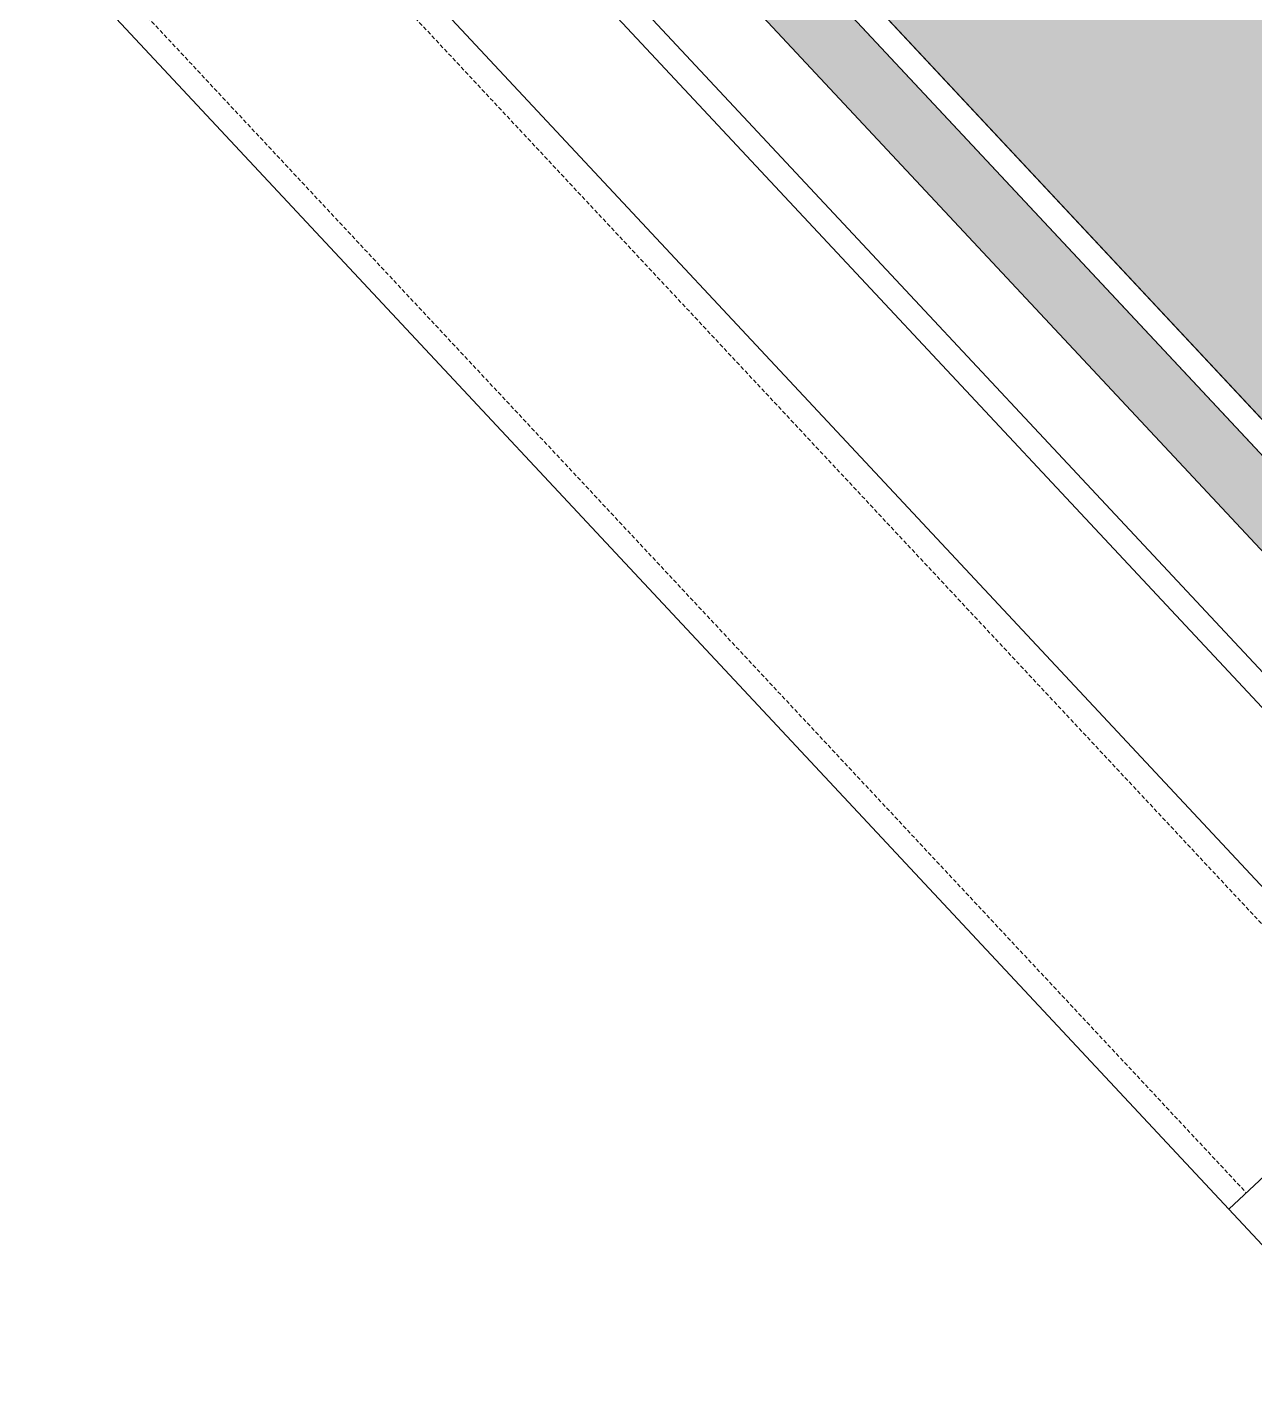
# Model space of a CAD drawing. Header units: millimetres. Extents: x -2069 to 10556, y -1036 to 8460.
# Drawn here: x 8173.7 to 8324.3, y 2990.1 to 3156.9 of the extents above; entities that cross this region are included whole.
import ezdxf

# ---------------------------------------------------------------- set-up
doc = ezdxf.new("R2010")
doc.units = ezdxf.units.MM
doc.linetypes.add('DASHED', pattern=[0.75, 0.5, -0.25])
for name, color, linetype in [('F-Alum', 4, 'Continuous'), ('F-dashed line', 8, 'DASHED'), ('F_MISC', 8, 'Continuous'), ('Hatch', 8, 'Continuous'), ('INSUL', 173, 'Continuous')]:
    doc.layers.add(name, color=color, linetype=linetype)

# ---------------------------------------------------------------- blocks, each defined once
blk = doc.blocks.new('*U168')
at = {"layer": 'INSUL', "lineweight": 0}
h = blk.add_hatch(dxfattribs=at)
h.set_pattern_fill('岩棉', color=256, scale=50, style=0, pattern_type=2)
h.set_pattern_definition([(171.78891, (26.650004, 99.5238095), (-336.6008620780631, 50.00000124306714), [1.6670945, -348.4227]), (146.908661, (28.1114365, 98.5714285), (-79.20020219160399, 50.00000069194422), [1.7443665, -364.57256]), (132.32733, (29.195725, 97.3809525), (-89.10022864317625, 99.9999995668048), [1.610253, -336.5429]), (114.796992, (29.8557265, 95.952381), (-19.80005068304433, 49.99999970553313), [1.573664, -163.66106]), (91.62022409999996, (29.9028695, 94.28571450000001), (-9.900025001805957, 299.9999998552539), [1.6673335, -348.47265]), (82.82482490000001, (25.047143, 55.7142855), (69.30017472092726, 549.999998517065), [38.87586899999999, -8125.0565]), (97.17517500000001, (34.8528825, 55.7142855), (-69.30017624141853, 549.9999983257582), [38.87586899999999, -8125.0565]), (88.37977579999999, (29.9971555, 94.28571450000001), (9.900021527004037, 299.9999999510729), [1.6673335, -348.47265]), (65.203007, (30.0442985, 95.952381), (19.80005064790947, 49.99999977936148), [1.573664, -163.66106]), (47.67266910000001, (30.7043005, 97.3809525), (89.1002283656976, 99.99999985063482), [1.610253, -336.5429]), (33.09133830000001, (31.788589, 98.5714285), (79.20020143753092, 50.00000181883439), [1.7443665, -364.57256]), (8.211089519999998, (33.250021, 99.5238095), (336.6008622827113, 49.99999990778933), [1.6670945, -348.4227]), (87.16616460000002, (25, 54.761905), (9.900020892923356, 150.0000001508891), [0.9535469999999998, -199.2913249999999]), (103.901385, (25.235715, 53.809524), (-39.60010132330267, 149.9999998141721), [0.981117, -205.053495]), (111.603615, (25.6128585, 52.85714299999999), (-9.900025264479012, 49.99999998313673), [1.0243375, -52.75336999999999]), (122.761347, (26.2257175, 51.90476200000001), (-29.70007678582747, 49.99999947815058), [1.1325305, -236.698865]), (138.290552, (27.027148, 51.190476), (-59.40015143087815, 50.00000102781988), [1.0735435, -224.37054]), (152.003514, (27.9228645, 50.7142855), (-89.10022875324242, 49.99999931280099), [1.0144285, -212.0155950000001]), (166.477202, (28.912867, 50.47619049999999), (-198.0005069179623, 50.00000160444229), [1.018231, -212.810275]), (167.070755, (29.9500125, 50.238095), (-207.9005329079077, 49.99999990594333), [1.064124, -222.40194]), (12.9292444, (29.9500125, 50.238095), (207.9005329840112, 49.99999967810825), [1.064124, -222.40194]), (13.5227975, (30.987158, 50.47619049999999), (198.0005073542946, 49.99999987656191), [1.018231, -212.810275]), (27.99648529999999, (31.9771605, 50.7142855), (99.00025263747521, 50.00000182197773), [1.0144285, -212.015595]), (41.70944699999999, (32.87287749999999, 51.190476), (59.4001509728359, 50.00000148414861), [1.0735435, -224.3705399999999]), (57.23865219999999, (33.674308, 51.90476200000001), (99.00025222426618, 150.000000833926), [1.1325305, -236.6988649999999]), (68.396384, (34.2871665, 52.85714299999999), (9.90002520739039, 50.00000017853192), [1.0243375, -52.75337]), (76.098615, (34.6643105, 53.809524), (9.900025377069287, 49.99999975785479), [0.9811169999999998, -205.0534949999999]), (92.83383529999998, (34.9000255, 54.761905), (-9.900025125621006, 149.9999999456897), [0.9535470000000003, -199.291325])])
h.paths.add_polyline_path([(0, 0), (174.3581939280276, 0), (174.3581939280276, 50), (0, 50)])
at = {"layer": 'INSUL'}
blk.add_lwpolyline([(0, 0), (174.3581939280276, 0), (174.3581939280276, 50), (0, 50)], close=True, dxfattribs=at)
blk = doc.blocks.new('A$C5137bee4')
at = {"layer": 'Hatch', "extrusion": (-6.648281176918325e-06, 2.170817599579636e-06, 0.9999999999755441)}
h = blk.add_hatch(dxfattribs=at)
h.set_pattern_fill('ANGLE', color=256, scale=9.999999999999998, angle=41.07656830187966)
h.set_pattern_definition([(41.07656830190369, (-8890.144316150701, 83376.49519615722), (-1.806934286666033, 2.073038466519793), [2.000000000000001, -0.7500000000000008]), (131.0765683046491, (-8890.144316150701, 83376.49519615722), (-2.073038466519794, -1.806934286666034), [2, -0.7499999999999999])])
h.paths.add_polyline_path([(424.7063174142622, -333.9543823987624), (429.9983400475703, -340.0257523238542), (421.1871877223839, -347.7230563912599), (429.9834819288462, -392.7077005285687), (534.6255530949365, -512.760214869035), (528.5947584864934, -518.0168480597354), (422.5436567522147, -396.3472821773612), (412.458086523462, -344.7192106582806)])
at = {"layer": 'F-Alum', "extrusion": (-3.416720072485956e-06, 4.349269326590997e-06, 0.9999999999847051), "flags": 128}
for points, elevation in [([(59.06923324399477, -22.12425963437513), (532.7199695542143, -565.5285674783355)], 0.002302886720054457), ([(36.46093631289457, -41.83046378698018), (510.1116728664504, -585.2347718979814)], 0.0023028867200545)]:
    blk.add_lwpolyline(points, dxfattribs=dict(at, elevation=elevation))
at = {"layer": 'F-Alum', "extrusion": (-6.648281176918323e-06, 2.170817599579635e-06, 0.999999999975544)}
for points, elevation in [([(587.8094423937216, -506.4098282157379), (587.8094423937216, -506.4098282157379), (573.258558622909, -489.716091567948), (624.9983405497431, -444.6178551789654, 0.4142135629107179), (625.0951057088448, -443.2069559949286), (489.7655828023187, -287.9476810411833), (421.1871875482174, -347.7230555004415)], 0.001918172150049758), ([(577.8723344209496, -481.7148930809801), (569.1766266145836, -489.2943816589155, 0.4142135623737295), (569.1572735825688, -489.5765614954788), (583.4195641126413, -505.9392356609173), (554.5746778569353, -531.0814704656245), (432.7757135096614, -391.3458943700319), (424.460600674461, -348.8494985537488), (488.7214551524684, -292.8374456005478, -0.4142135618083592), (490.1323543339011, -292.9342107595078), (501.7066803355362, -306.213068352891), (503.7060404679627, -315.3555752283455), (518.936345421386, -332.8288302794828), (479.0727620156708, -367.5753515133057), (479.2720669324767, -368.5939475083991), (577.872332356564, -481.7148953645544)], 0.001918172150049729), ([(419.7890746672158, -408.5586006528941), (545.8965642309971, -553.2377261883628), (573.5738628557712, -529.1131832039802), (575.5450825959796, -531.3746799561803), (572.5329385107856, -534.0001715863852), (572.5329385107856, -534.0001715863852), (545.6062706482257, -557.4704043010781), (417.1752597316842, -410.1255955099846, -0.1317235220179792), (416.9476669721123, -409.6603750776483), (404.7740669158653, -347.3841834109966), (435.1098813777664, -320.9424052452973), (437.0810824177006, -323.2039017542768), (408.050522588832, -348.5079734147087), (419.7890746672158, -408.5586006528941)], 0.001918172150049829), ([(580.1338289403111, -479.7436944103948), (482.9141880697287, -368.2066931889379), (520.9075459070223, -335.0903272716301), (537.3716613598857, -353.979094724366), (545.3392193357734, -356.2712982438652), (620.8624072681154, -442.9166594866819, -0.4142135629305874), (620.7656421089773, -444.3275586707176), (580.1338287004746, -479.7436941352326)], 0.001918172150049761)]:
    blk.add_lwpolyline(points, format="xyb", dxfattribs=dict(at, elevation=elevation))
at = {"layer": 'F-Alum', "extrusion": (-6.648281176918323e-06, 2.170817599579635e-06, 0.999999999975544), "elevation": 0.00191817215004985}
blk.add_lwpolyline([(421.1871877223965, -347.723056391237), (429.983481928843, -392.7077005285499), (539.7924914211951, -518.6880795394841)], dxfattribs=at)
at = {"layer": 'F-Alum', "extrusion": (-6.648281176918323e-06, 2.170817599579635e-06, 0.999999999975544), "elevation": 0.001918172150049669, "flags": 128}
blk.add_lwpolyline([(532.7199233614367, -565.5285089127966), (510.1116234759125, -585.234709661074), (529.8236338201317, -607.8496746878168), (552.4319337055913, -588.1434739394806)], close=True, dxfattribs=at)
at = {"layer": 'F-dashed line', "extrusion": (-3.416720072485956e-06, 4.349269326590997e-06, 0.9999999999847051), "flags": 128}
for points, elevation in [([(56.69084294912182, -24.19735009533153), (530.3415792842952, -567.601657967887)], 0.002302886720054309), ([(38.66944159271452, -39.90545121087332), (512.320178117122, -583.3097593005283)], 0.002302886720054296)]:
    blk.add_lwpolyline(points, dxfattribs=dict(at, elevation=elevation))
at = {"layer": 'Hatch', "extrusion": (-6.648281176918323e-06, 2.170817599579635e-06, 0.999999999975544), "elevation": 0.001918172150049848}
blk.add_lwpolyline([(424.7063174142703, -333.9543823987657), (429.9983400475948, -340.0257523238428), (421.1871877223965, -347.723056391237), (429.983481928843, -392.7077005285499), (534.6255530949486, -512.7602148690223), (528.5947584865072, -518.0168480597206), (422.5436567522233, -396.3472821773651), (412.4580865234722, -344.7192106582793), (424.7063174142703, -333.9543823987657), (424.7063174142703, -333.9543823987657), (424.7063174142703, -333.9543823987657), (424.7063174142703, -333.9543823987657)], dxfattribs=at)
at = {"layer": 'F_MISC', "ltscale": 18000, "extrusion": (-7.489663685865894e-06, 2.930290021687804e-06, 0.9999999999676592), "zscale": -1, "rotation": 131.076568140217}
blk.add_blockref('*U168', (577.8723353175355, -481.7148941068709, 0.001066435540485487), dxfattribs=at)

msp = doc.modelspace()

# ---------------------------------------------------------------- block references
at = {"extrusion": (1.186090389385885e-07, -6.830527908030977e-06, 0.999999999976665), "rotation": 1.989630818855079}
msp.add_blockref('A$C5137bee4', (7790.942902875848, 3579.184607531015, -0.02813664097714732), dxfattribs=at)

doc.saveas('drawing.dxf')
